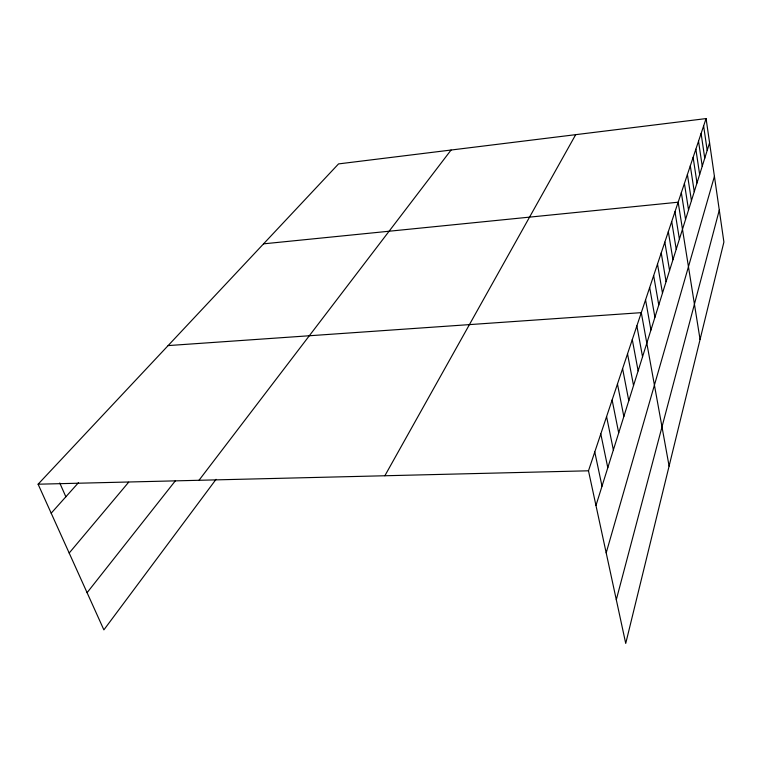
<?xml version="1.0" encoding="UTF-8"?>
<svg xmlns="http://www.w3.org/2000/svg" width="762" height="762" viewBox="0 0 762 762"><rect width="100%" height="100%" fill="white"/><g stroke="black" fill="none" stroke-linecap="round" stroke-linejoin="round"><path stroke-width="1.14" d="M616.306 599.732L719.29 210.121M606.2 552.869L714.423 176.384M595.97 505.463L709.574 142.808M706.079 118.586L723.9 242.049L625.726 643.414L588.483 470.802L706.079 118.586L338.538 163.906L38.1 484.203L103.88 629.869L216.046 479.336M384.858 475.755L575.691 134.664M198.996 480.289L451.066 150.038M87.087 592.684L175.441 480.717M69.18 553.041L128.654 482.203M51.187 513.188L78.448 482.717M263.566 243.84L678.161 202.206L700.068 339.49M168.126 345.586L641.29 312.649L669.103 466.096M38.1 484.203L588.483 470.802M59.76 482.984L65.856 496.786M594.77 451.971L602.009 486.194M600.799 433.93L607.8 467.697M606.581 416.614L613.362 449.951M612.124 399.993L618.696 432.892M617.458 384.01L623.84 416.5M622.592 368.646L628.783 400.717M627.526 353.854L633.536 385.524M632.289 339.614L638.127 370.884M636.87 325.888L642.547 356.768M645.557 299.866L650.938 329.994M649.672 287.522L654.92 317.287M653.653 275.606L658.768 305M657.501 264.071L662.483 293.122M661.226 252.917L666.083 281.626M664.835 242.125L669.569 270.491M668.322 231.677L672.951 259.709M671.703 221.552L676.227 249.26M674.98 211.731L679.399 239.125M681.333 192.691L685.562 219.466M684.419 183.471L688.543 209.931M687.4 174.517L691.448 200.673M690.305 165.821L694.258 191.691M695.858 149.181L699.649 174.479M693.125 157.382L696.992 182.966M698.525 141.218L702.231 166.23M701.107 133.464L704.745 158.21M703.621 125.93L707.193 150.409"/></g></svg>
